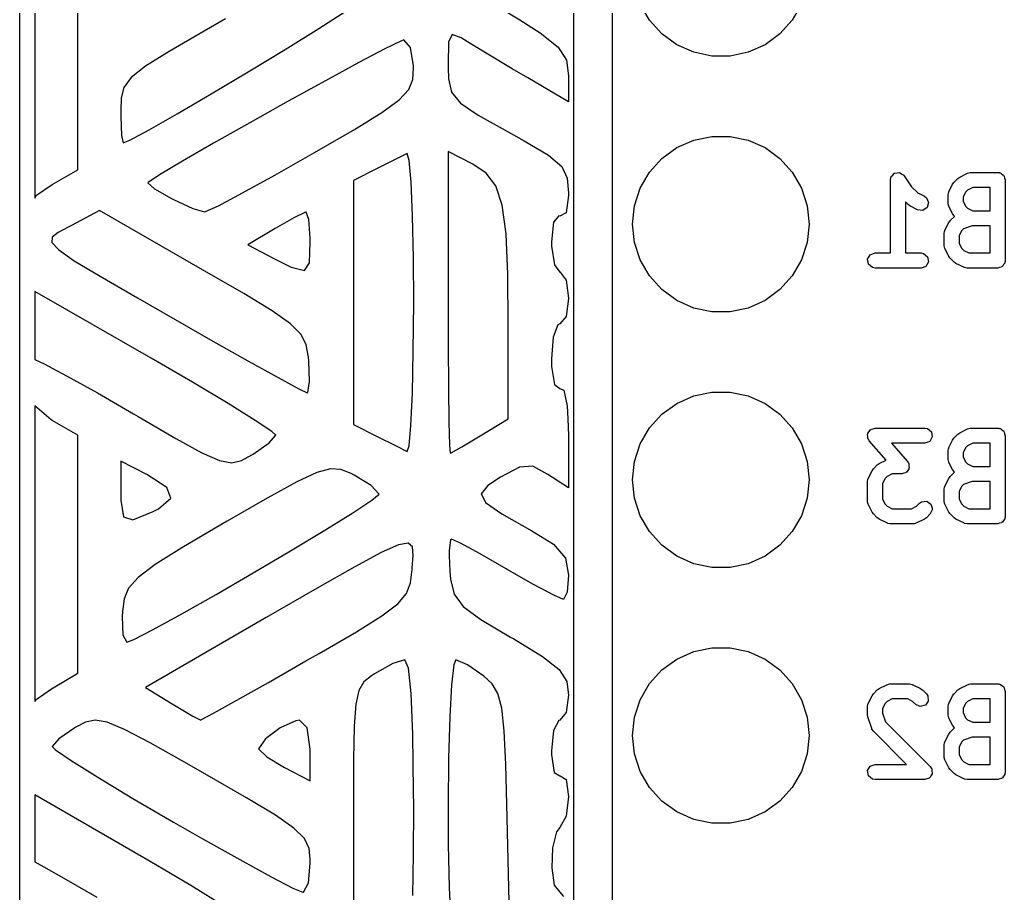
# Model space of a CAD drawing. Extents: x 19 to 403, y -177 to -75.
# Drawn here: x 156.62 to 166.41, y -112.76 to -104.08 of the extents above; entities that cross this region are included whole.
import ezdxf

# ---------------------------------------------------------------- set-up
doc = ezdxf.new("R2010")
doc.units = 0
doc.layers.add('BLACK', color=7, linetype='CONTINUOUS')

msp = doc.modelspace()

# ---------------------------------------------------------------- linework, layer by layer
at = {"layer": 'BLACK', "linetype": 'CONTINUOUS'}
for p, q in [((156.616, -177.009), (156.616, -81.759)), ((162.12, -115.001), (162.12, -81.9809)), ((162.501, -82.1718), (162.501, -114.811)), ((156.766, -102.904), (156.766, -105.853)), ((157.193, -105.572), (157.193, -103.206)), ((161.13, -103.807), (161.583, -104.084)), ((162.871, -104.086), (162.78, -103.928)), ((164.381, -103.928), (164.289, -104.086)), ((159.588, -104.168), (159.866, -103.991)), ((158.66, -104.074), (158.447, -104.195)), ((161.583, -104.084), (161.784, -104.212)), ((162.994, -104.222), (162.871, -104.086)), ((164.289, -104.086), (164.167, -104.222)), ((158.447, -104.195), (158.099, -104.397)), ((159.252, -104.376), (159.588, -104.168)), ((160.911, -104.229), (160.876, -104.306)), ((161.001, -104.261), (160.911, -104.229)), ((161.784, -104.212), (161.964, -104.354)), ((163.142, -104.33), (162.994, -104.222)), ((164.167, -104.222), (164.019, -104.33)), ((160.4, -104.293), (160.243, -104.37)), ((160.432, -104.281), (160.4, -104.293)), ((160.497, -104.356), (160.432, -104.281)), ((160.876, -104.306), (160.871, -104.523)), ((161.063, -104.3), (161.001, -104.261)), ((161.248, -104.415), (161.063, -104.3)), ((163.31, -104.405), (163.142, -104.33)), ((164.019, -104.33), (163.851, -104.405)), ((158.099, -104.397), (157.866, -104.544)), ((158.885, -104.599), (159.252, -104.376)), ((160.243, -104.37), (159.984, -104.507)), ((160.527, -104.538), (160.497, -104.356)), ((161.508, -104.57), (161.248, -104.415)), ((161.964, -104.354), (162.047, -104.484)), ((163.489, -104.443), (163.31, -104.405)), ((163.672, -104.443), (163.489, -104.443)), ((163.851, -104.405), (163.672, -104.443)), ((157.866, -104.544), (157.724, -104.656)), ((159.984, -104.507), (159.653, -104.687)), ((160.527, -104.559), (160.527, -104.538)), ((160.871, -104.523), (160.871, -104.559)), ((162.047, -104.484), (162.068, -104.638)), ((158.518, -104.819), (158.885, -104.599)), ((160.519, -104.675), (160.527, -104.559)), ((160.871, -104.559), (160.874, -104.669)), ((161.662, -104.66), (161.508, -104.57)), ((162.068, -104.638), (162.068, -104.896)), ((157.724, -104.656), (157.651, -104.754)), ((159.653, -104.687), (159.283, -104.892)), ((160.48, -104.775), (160.519, -104.675)), ((160.874, -104.669), (160.905, -104.801)), ((162.068, -104.896), (161.662, -104.66)), ((157.651, -104.754), (157.625, -104.857)), ((158.18, -105.017), (158.518, -104.819)), ((160.386, -104.877), (160.48, -104.775)), ((160.905, -104.801), (160.993, -104.91)), ((157.625, -104.857), (157.621, -104.986)), ((159.283, -104.892), (158.902, -105.105)), ((160.214, -105.003), (160.386, -104.877)), ((160.993, -104.91), (161.171, -105.03)), ((157.621, -104.986), (157.621, -105.044)), ((157.901, -105.175), (158.18, -105.017)), ((159.941, -105.171), (160.214, -105.003)), ((161.171, -105.03), (161.469, -105.196)), ((157.621, -105.044), (157.628, -105.231)), ((158.902, -105.105), (158.542, -105.309)), ((157.628, -105.231), (157.642, -105.305)), ((157.711, -105.277), (157.901, -105.175)), ((159.543, -105.402), (159.941, -105.171)), ((161.469, -105.196), (161.628, -105.283)), ((157.642, -105.305), (157.711, -105.277)), ((158.542, -105.309), (158.233, -105.487)), ((161.628, -105.283), (161.867, -105.427)), ((163.142, -105.352), (163.31, -105.278)), ((163.31, -105.278), (163.489, -105.24)), ((163.489, -105.24), (163.672, -105.24)), ((163.672, -105.24), (163.851, -105.278)), ((163.851, -105.278), (164.019, -105.352)), ((159.149, -105.626), (159.522, -105.414)), ((159.522, -105.414), (159.543, -105.402)), ((160.464, -105.41), (160.352, -105.466)), ((160.485, -105.481), (160.464, -105.41)), ((161.116, -105.515), (160.871, -105.389)), ((160.871, -105.389), (160.871, -106.887)), ((161.867, -105.427), (161.999, -105.541)), ((162.994, -105.46), (163.142, -105.352)), ((164.019, -105.352), (164.167, -105.46)), ((158.233, -105.487), (158.006, -105.623)), ((160.352, -105.466), (160.165, -105.559)), ((160.503, -105.696), (160.485, -105.481)), ((161.249, -105.605), (161.116, -105.515)), ((162.871, -105.596), (162.994, -105.46)), ((164.167, -105.46), (164.289, -105.596)), ((156.937, -105.718), (157.193, -105.572)), ((158.006, -105.623), (157.891, -105.698)), ((160.165, -105.559), (159.93, -105.677)), ((161.345, -105.732), (161.249, -105.605)), ((161.999, -105.541), (162.055, -105.656)), ((162.78, -105.755), (162.871, -105.596)), ((164.289, -105.596), (164.381, -105.755)), ((165.288, -105.625), (165.302, -105.608)), ((165.302, -105.608), (165.306, -105.607)), ((165.306, -105.607), (165.309, -105.605)), ((165.309, -105.605), (165.331, -105.603)), ((165.331, -105.603), (165.352, -105.599)), ((165.352, -105.599), (165.356, -105.601)), ((165.356, -105.601), (165.36, -105.601)), ((165.36, -105.601), (165.378, -105.614)), ((165.378, -105.614), (165.397, -105.625)), ((165.953, -105.644), (166.03, -105.606)), ((166.03, -105.606), (166.055, -105.599)), ((166.055, -105.599), (166.059, -105.6)), ((166.059, -105.6), (166.063, -105.598)), ((166.063, -105.598), (166.33, -105.598)), ((166.33, -105.598), (166.34, -105.6)), ((166.34, -105.6), (166.343, -105.599)), ((166.343, -105.599), (166.346, -105.601)), ((166.346, -105.601), (166.356, -105.603)), ((166.356, -105.603), (166.37, -105.615)), ((166.37, -105.615), (166.387, -105.625)), ((156.783, -105.823), (156.937, -105.718)), ((157.891, -105.698), (157.889, -105.702)), ((157.889, -105.702), (157.956, -105.762)), ((158.829, -105.802), (159.149, -105.626)), ((159.93, -105.677), (159.93, -108.102)), ((160.517, -106.029), (160.503, -105.696)), ((162.055, -105.656), (162.067, -105.804)), ((165.264, -105.673), (165.269, -105.648)), ((165.264, -106.398), (165.264, -105.673)), ((165.269, -105.648), (165.272, -105.644)), ((165.272, -105.64), (165.288, -105.625)), ((165.272, -105.644), (165.272, -105.64)), ((165.397, -105.625), (165.398, -105.629)), ((165.398, -105.629), (165.402, -105.632)), ((165.402, -105.632), (165.474, -105.74)), ((165.844, -105.792), (165.882, -105.716)), ((165.882, -105.716), (165.895, -105.698)), ((165.895, -105.698), (165.896, -105.696)), ((165.896, -105.696), (165.934, -105.658)), ((165.934, -105.658), (165.952, -105.645)), ((165.952, -105.645), (165.953, -105.644)), ((166.387, -105.625), (166.39, -105.631)), ((166.39, -105.631), (166.395, -105.636)), ((166.395, -105.636), (166.398, -105.655)), ((166.398, -105.655), (166.405, -105.673)), ((166.405, -105.673), (166.405, -106.473)), ((157.956, -105.762), (158.122, -105.857)), ((158.589, -105.929), (158.829, -105.802)), ((161.409, -105.924), (161.345, -105.732)), ((162.067, -105.804), (162.067, -105.829)), ((162.723, -105.929), (162.78, -105.755)), ((164.381, -105.755), (164.438, -105.929)), ((165.474, -105.74), (165.536, -105.802)), ((165.536, -105.802), (165.602, -105.835)), ((165.836, -105.826), (165.84, -105.8)), ((165.84, -105.8), (165.843, -105.796)), ((165.843, -105.796), (165.844, -105.792)), ((166.011, -105.794), (165.986, -105.843)), ((166.031, -105.773), (166.011, -105.794)), ((166.081, -105.748), (166.031, -105.773)), ((166.255, -105.748), (166.081, -105.748)), ((166.255, -105.979), (166.255, -105.748)), ((156.766, -105.853), (156.783, -105.823)), ((158.122, -105.857), (158.142, -105.868)), ((158.142, -105.868), (158.334, -105.955)), ((162.067, -105.829), (162.042, -106)), ((165.439, -105.917), (165.414, -105.892)), ((165.414, -105.892), (165.414, -106.398)), ((165.602, -105.835), (165.622, -105.85)), ((165.622, -105.85), (165.643, -105.897)), ((165.643, -105.897), (165.628, -105.946)), ((165.836, -105.902), (165.836, -105.826)), ((165.837, -105.906), (165.836, -105.902)), ((165.836, -105.91), (165.837, -105.906)), ((165.844, -105.935), (165.836, -105.91)), ((165.986, -105.843), (165.986, -105.884)), ((165.986, -105.884), (166.011, -105.934)), ((157.407, -105.976), (157.129, -106.126)), ((158.433, -106.565), (157.407, -105.976)), ((158.334, -105.955), (158.45, -105.991)), ((158.45, -105.991), (158.462, -105.988)), ((158.462, -105.988), (158.589, -105.929)), ((159.453, -105.993), (159.338, -106.048)), ((159.462, -105.992), (159.453, -105.993)), ((159.488, -106.067), (159.462, -105.992)), ((161.447, -106.207), (161.409, -105.924)), ((162.042, -106), (161.982, -106.034)), ((162.704, -106.111), (162.723, -105.929)), ((164.438, -105.929), (164.457, -106.111)), ((165.44, -105.917), (165.439, -105.917)), ((165.458, -105.931), (165.44, -105.917)), ((165.534, -105.969), (165.458, -105.931)), ((165.585, -105.975), (165.534, -105.969)), ((165.628, -105.946), (165.585, -105.975)), ((165.882, -106.011), (165.844, -105.935)), ((165.883, -106.013), (165.882, -106.011)), ((165.896, -106.031), (165.883, -106.013)), ((166.011, -105.934), (166.031, -105.954)), ((166.031, -105.954), (166.081, -105.979)), ((166.081, -105.979), (166.255, -105.979)), ((159.338, -106.048), (159.152, -106.155)), ((159.502, -106.252), (159.488, -106.067)), ((160.526, -106.454), (160.517, -106.029)), ((161.917, -106.091), (161.897, -106.286)), ((161.971, -106.029), (161.917, -106.091)), ((161.982, -106.034), (161.971, -106.029)), ((162.723, -106.293), (162.704, -106.111)), ((164.457, -106.111), (164.438, -106.293)), ((165.806, -106.173), (165.844, -106.097)), ((165.844, -106.097), (165.857, -106.079)), ((165.857, -106.079), (165.858, -106.077)), ((165.858, -106.077), (165.896, -106.039)), ((165.901, -106.036), (165.896, -106.031)), ((165.896, -106.039), (165.901, -106.036)), ((156.999, -106.194), (156.94, -106.24)), ((157.098, -106.142), (156.999, -106.194)), ((157.129, -106.126), (157.098, -106.142)), ((159.152, -106.155), (158.883, -106.319)), ((161.465, -106.61), (161.447, -106.207)), ((165.798, -106.207), (165.802, -106.181)), ((165.798, -106.321), (165.798, -106.207)), ((165.802, -106.181), (165.805, -106.177)), ((165.805, -106.177), (165.806, -106.173)), ((165.972, -106.175), (165.948, -106.224)), ((165.989, -106.158), (165.972, -106.175)), ((166.075, -106.129), (165.989, -106.158)), ((166.255, -106.129), (166.075, -106.129)), ((166.255, -106.398), (166.255, -106.129)), ((156.94, -106.24), (156.936, -106.293)), ((156.936, -106.293), (157.004, -106.367)), ((159.495, -106.497), (159.502, -106.291)), ((159.502, -106.291), (159.502, -106.252)), ((161.897, -106.286), (161.898, -106.33)), ((162.78, -106.468), (162.723, -106.293)), ((164.438, -106.293), (164.381, -106.468)), ((165.948, -106.224), (165.948, -106.303)), ((165.948, -106.303), (165.972, -106.353)), ((157.004, -106.367), (157.158, -106.475)), ((158.883, -106.319), (159.146, -106.455)), ((161.898, -106.33), (161.926, -106.515)), ((165.063, -106.416), (165.111, -106.398)), ((165.111, -106.398), (165.264, -106.398)), ((165.414, -106.398), (165.568, -106.398)), ((165.568, -106.398), (165.594, -106.403)), ((165.594, -106.403), (165.633, -106.436)), ((165.799, -106.325), (165.798, -106.321)), ((165.798, -106.329), (165.799, -106.325)), ((165.806, -106.354), (165.798, -106.329)), ((165.844, -106.431), (165.806, -106.354)), ((165.972, -106.353), (165.993, -106.373)), ((165.993, -106.373), (166.043, -106.398)), ((166.043, -106.398), (166.255, -106.398)), ((157.158, -106.475), (157.414, -106.63)), ((159.146, -106.455), (159.313, -106.538)), ((159.445, -106.573), (159.495, -106.497)), ((160.529, -106.89), (160.526, -106.454)), ((162.871, -106.626), (162.78, -106.468)), ((164.381, -106.468), (164.289, -106.626)), ((165.037, -106.46), (165.063, -106.416)), ((165.046, -106.511), (165.037, -106.46)), ((165.642, -106.486), (165.616, -106.531)), ((165.633, -106.436), (165.642, -106.486)), ((165.845, -106.432), (165.844, -106.431)), ((165.858, -106.45), (165.845, -106.432)), ((165.896, -106.488), (165.858, -106.45)), ((165.897, -106.489), (165.896, -106.488)), ((165.915, -106.502), (165.897, -106.489)), ((165.992, -106.54), (165.915, -106.502)), ((166.4, -106.499), (166.388, -106.514)), ((166.402, -106.489), (166.4, -106.499)), ((166.404, -106.486), (166.402, -106.489)), ((166.405, -106.473), (166.403, -106.483)), ((166.403, -106.483), (166.404, -106.486)), ((158.842, -106.801), (158.433, -106.565)), ((159.313, -106.538), (159.445, -106.573)), ((161.926, -106.515), (161.982, -106.59)), ((161.982, -106.59), (161.983, -106.59)), ((161.983, -106.59), (162.043, -106.667)), ((165.085, -106.544), (165.046, -106.511)), ((165.111, -106.548), (165.085, -106.544)), ((165.568, -106.548), (165.111, -106.548)), ((165.616, -106.531), (165.568, -106.548)), ((165.996, -106.541), (165.992, -106.54)), ((165.999, -106.544), (165.996, -106.541)), ((166.025, -106.548), (165.999, -106.544)), ((166.33, -106.548), (166.025, -106.548)), ((166.348, -106.542), (166.33, -106.548)), ((166.367, -106.538), (166.348, -106.542)), ((166.372, -106.533), (166.367, -106.538)), ((166.378, -106.531), (166.372, -106.533)), ((166.388, -106.514), (166.378, -106.531)), ((157.414, -106.63), (157.787, -106.845)), ((161.469, -107.115), (161.465, -106.61)), ((162.043, -106.667), (162.068, -106.847)), ((162.994, -106.762), (162.871, -106.626)), ((164.289, -106.626), (164.167, -106.762)), ((157.92, -107.443), (156.766, -106.782)), ((156.766, -106.782), (156.766, -107.455)), ((163.142, -106.87), (162.994, -106.762)), ((164.167, -106.762), (164.019, -106.87)), ((157.787, -106.845), (158.291, -107.134)), ((159.125, -106.973), (158.842, -106.801)), ((160.525, -107.374), (160.529, -106.89)), ((160.871, -106.887), (160.871, -106.89)), ((160.871, -106.89), (160.871, -107.31)), ((162.068, -106.85), (162.042, -107.029)), ((162.068, -106.847), (162.068, -106.85)), ((163.31, -106.945), (163.142, -106.87)), ((164.019, -106.87), (163.851, -106.945)), ((159.307, -107.102), (159.125, -106.973)), ((163.489, -106.983), (163.31, -106.945)), ((163.672, -106.983), (163.489, -106.983)), ((163.851, -106.945), (163.672, -106.983)), ((162.042, -107.029), (161.982, -107.103)), ((158.291, -107.134), (158.511, -107.26)), ((159.412, -107.208), (159.307, -107.102)), ((161.469, -108.047), (161.469, -107.115)), ((161.962, -107.113), (161.916, -107.234)), ((161.982, -107.103), (161.962, -107.113)), ((158.511, -107.26), (158.881, -107.469)), ((159.462, -107.312), (159.412, -107.208)), ((161.916, -107.234), (161.897, -107.451)), ((159.483, -107.434), (159.462, -107.312)), ((160.516, -107.79), (160.525, -107.374)), ((160.871, -107.31), (160.874, -107.74)), ((156.766, -107.455), (156.858, -107.498)), ((158.331, -107.681), (157.92, -107.443)), ((158.881, -107.469), (159.182, -107.636)), ((159.486, -107.47), (159.483, -107.434)), ((159.494, -107.675), (159.486, -107.47)), ((161.897, -107.451), (161.898, -107.526)), ((156.858, -107.498), (157.081, -107.617)), ((161.898, -107.526), (161.926, -107.706)), ((157.081, -107.617), (157.387, -107.789)), ((159.182, -107.636), (159.388, -107.747)), ((159.479, -107.783), (159.494, -107.675)), ((158.685, -107.892), (158.331, -107.681)), ((159.388, -107.747), (159.472, -107.788)), ((160.874, -107.74), (160.879, -108.081)), ((161.926, -107.706), (161.982, -107.745)), ((161.982, -107.745), (162.02, -107.761)), ((162.02, -107.761), (162.055, -107.917)), ((157.387, -107.789), (157.746, -107.996)), ((159.472, -107.788), (159.479, -107.783)), ((160.501, -108.112), (160.516, -107.79)), ((163.142, -107.892), (163.31, -107.818)), ((163.31, -107.818), (163.489, -107.78)), ((163.489, -107.78), (163.672, -107.78)), ((163.672, -107.78), (163.851, -107.818)), ((163.851, -107.818), (164.019, -107.892)), ((156.93, -108.057), (156.766, -107.917)), ((156.766, -107.917), (156.766, -110.853)), ((158.956, -108.061), (158.685, -107.892)), ((162.055, -107.917), (162.061, -108.047)), ((162.994, -108), (163.142, -107.892)), ((164.019, -107.892), (164.167, -108)), ((156.937, -108.062), (156.93, -108.057)), ((157.193, -108.207), (156.937, -108.062)), ((157.746, -107.996), (157.793, -108.023)), ((157.793, -108.023), (158.166, -108.24)), ((159.121, -108.172), (158.956, -108.061)), ((161.191, -108.216), (161.469, -108.047)), ((162.061, -108.047), (162.068, -108.212)), ((162.871, -108.136), (162.994, -108)), ((164.167, -108), (164.289, -108.136)), ((159.93, -108.102), (160.165, -108.22)), ((160.483, -108.313), (160.501, -108.112)), ((160.879, -108.081), (160.885, -108.305)), ((162.78, -108.295), (162.871, -108.136)), ((164.289, -108.136), (164.381, -108.295)), ((165.053, -108.173), (165.063, -108.156)), ((165.063, -108.156), (165.068, -108.154)), ((165.068, -108.154), (165.072, -108.149)), ((165.072, -108.149), (165.092, -108.145)), ((165.092, -108.145), (165.111, -108.138)), ((165.111, -108.138), (165.606, -108.138)), ((165.606, -108.138), (165.632, -108.143)), ((165.632, -108.143), (165.671, -108.176)), ((165.953, -108.184), (166.03, -108.146)), ((166.03, -108.146), (166.055, -108.139)), ((166.055, -108.139), (166.059, -108.14)), ((166.059, -108.14), (166.063, -108.138)), ((166.063, -108.138), (166.33, -108.138)), ((166.33, -108.138), (166.34, -108.14)), ((166.34, -108.14), (166.343, -108.139)), ((166.343, -108.139), (166.346, -108.141)), ((166.346, -108.141), (166.356, -108.143)), ((166.356, -108.143), (166.37, -108.155)), ((166.37, -108.155), (166.387, -108.165)), ((166.387, -108.165), (166.39, -108.171)), ((157.193, -110.573), (157.193, -108.207)), ((158.166, -108.24), (158.426, -108.382)), ((159.094, -108.285), (159.16, -108.208)), ((159.16, -108.208), (159.121, -108.172)), ((160.165, -108.22), (160.348, -108.312)), ((161.008, -108.325), (161.191, -108.216)), ((162.068, -108.212), (162.068, -108.732)), ((165.037, -108.2), (165.04, -108.195)), ((165.04, -108.22), (165.037, -108.2)), ((165.04, -108.189), (165.053, -108.173)), ((165.04, -108.195), (165.04, -108.189)), ((165.041, -108.24), (165.04, -108.22)), ((165.045, -108.248), (165.041, -108.24)), ((165.046, -108.251), (165.045, -108.248)), ((165.049, -108.253), (165.046, -108.251)), ((165.054, -108.263), (165.049, -108.253)), ((165.222, -108.455), (165.054, -108.263)), ((165.68, -108.226), (165.654, -108.271)), ((165.671, -108.176), (165.68, -108.226)), ((165.844, -108.332), (165.882, -108.256)), ((165.882, -108.256), (165.895, -108.238)), ((165.895, -108.238), (165.896, -108.236)), ((165.896, -108.236), (165.934, -108.198)), ((165.934, -108.198), (165.952, -108.185)), ((165.952, -108.185), (165.953, -108.184)), ((166.39, -108.171), (166.395, -108.176)), ((166.395, -108.176), (166.398, -108.195)), ((166.398, -108.195), (166.405, -108.213)), ((166.405, -108.213), (166.405, -109.013)), ((158.935, -108.397), (159.094, -108.285)), ((160.348, -108.312), (160.464, -108.369)), ((160.464, -108.369), (160.483, -108.313)), ((160.885, -108.305), (160.892, -108.386)), ((160.9, -108.383), (161.008, -108.325)), ((162.723, -108.469), (162.78, -108.295)), ((164.381, -108.295), (164.438, -108.469)), ((165.606, -108.288), (165.276, -108.288)), ((165.276, -108.288), (165.434, -108.469)), ((165.654, -108.271), (165.606, -108.288)), ((165.836, -108.366), (165.84, -108.34)), ((165.84, -108.34), (165.843, -108.336)), ((165.843, -108.336), (165.844, -108.332)), ((166.011, -108.334), (165.986, -108.383)), ((166.031, -108.313), (166.011, -108.334)), ((166.081, -108.288), (166.031, -108.313)), ((166.255, -108.288), (166.081, -108.288)), ((166.255, -108.519), (166.255, -108.288)), ((158.426, -108.382), (158.601, -108.459)), ((158.601, -108.459), (158.722, -108.481)), ((158.722, -108.481), (158.819, -108.46)), ((158.819, -108.46), (158.922, -108.404)), ((158.922, -108.404), (158.935, -108.397)), ((160.892, -108.386), (160.9, -108.383)), ((165.153, -108.489), (165.222, -108.455)), ((165.836, -108.442), (165.836, -108.366)), ((165.837, -108.446), (165.836, -108.442)), ((165.836, -108.45), (165.837, -108.446)), ((165.844, -108.475), (165.836, -108.45)), ((165.986, -108.383), (165.986, -108.424)), ((165.986, -108.424), (166.011, -108.474)), ((157.877, -108.6), (157.621, -108.467)), ((157.621, -108.467), (157.621, -108.769)), ((159.703, -108.541), (159.567, -108.579)), ((159.807, -108.548), (159.703, -108.541)), ((159.908, -108.589), (159.807, -108.548)), ((161.58, -108.525), (161.39, -108.626)), ((161.711, -108.517), (161.58, -108.525)), ((161.863, -108.598), (161.711, -108.517)), ((162.704, -108.651), (162.723, -108.469)), ((164.438, -108.469), (164.457, -108.651)), ((165.082, -108.561), (165.095, -108.543)), ((165.095, -108.543), (165.096, -108.541)), ((165.096, -108.541), (165.134, -108.503)), ((165.134, -108.503), (165.152, -108.49)), ((165.152, -108.49), (165.153, -108.489)), ((165.436, -108.558), (165.426, -108.575)), ((165.434, -108.469), (165.44, -108.478)), ((165.448, -108.542), (165.436, -108.558)), ((165.44, -108.478), (165.442, -108.48)), ((165.442, -108.48), (165.443, -108.484)), ((165.443, -108.484), (165.447, -108.491)), ((165.447, -108.491), (165.448, -108.511)), ((165.448, -108.511), (165.451, -108.531)), ((165.451, -108.531), (165.448, -108.536)), ((165.448, -108.536), (165.448, -108.542)), ((165.882, -108.551), (165.844, -108.475)), ((165.883, -108.553), (165.882, -108.551)), ((165.896, -108.571), (165.883, -108.553)), ((166.011, -108.474), (166.031, -108.494)), ((166.031, -108.494), (166.081, -108.519)), ((166.081, -108.519), (166.255, -108.519)), ((158.078, -108.728), (157.877, -108.6)), ((159.567, -108.579), (159.369, -108.671)), ((159.938, -108.604), (159.908, -108.589)), ((160.108, -108.709), (159.938, -108.604)), ((161.39, -108.626), (161.264, -108.709)), ((162.068, -108.732), (161.863, -108.598)), ((162.723, -108.833), (162.704, -108.651)), ((164.457, -108.651), (164.438, -108.833)), ((165.036, -108.67), (165.04, -108.645)), ((165.04, -108.645), (165.043, -108.641)), ((165.043, -108.641), (165.044, -108.637)), ((165.044, -108.637), (165.082, -108.561)), ((165.211, -108.639), (165.186, -108.688)), ((165.231, -108.618), (165.211, -108.639)), ((165.281, -108.593), (165.231, -108.618)), ((165.377, -108.593), (165.281, -108.593)), ((165.396, -108.586), (165.377, -108.593)), ((165.416, -108.582), (165.396, -108.586)), ((165.42, -108.577), (165.416, -108.582)), ((165.426, -108.575), (165.42, -108.577)), ((165.806, -108.713), (165.844, -108.637)), ((165.844, -108.637), (165.857, -108.619)), ((165.857, -108.619), (165.858, -108.617)), ((165.858, -108.617), (165.896, -108.579)), ((165.901, -108.576), (165.896, -108.571)), ((165.896, -108.579), (165.901, -108.576)), ((158.117, -108.834), (158.078, -108.728)), ((159.369, -108.671), (159.082, -108.829)), ((160.184, -108.79), (160.108, -108.709)), ((161.264, -108.709), (161.199, -108.79)), ((165.036, -108.861), (165.036, -108.67)), ((165.186, -108.688), (165.186, -108.843)), ((165.798, -108.747), (165.802, -108.721)), ((165.798, -108.861), (165.798, -108.747)), ((165.802, -108.721), (165.805, -108.717)), ((165.805, -108.717), (165.806, -108.713)), ((165.972, -108.715), (165.948, -108.764)), ((165.989, -108.698), (165.972, -108.715)), ((166.075, -108.669), (165.989, -108.698)), ((166.255, -108.669), (166.075, -108.669)), ((166.255, -108.938), (166.255, -108.669)), ((157.621, -108.769), (157.622, -108.852)), ((157.622, -108.852), (157.648, -109.018)), ((157.996, -108.938), (158.117, -108.834)), ((159.074, -108.834), (158.676, -109.063)), ((159.082, -108.829), (159.074, -108.834)), ((160.115, -108.854), (160.185, -108.795)), ((160.185, -108.795), (160.184, -108.79)), ((161.199, -108.79), (161.201, -108.795)), ((161.201, -108.795), (161.241, -108.875)), ((162.78, -109.008), (162.723, -108.833)), ((164.438, -108.833), (164.381, -109.008)), ((165.186, -108.843), (165.211, -108.893)), ((165.948, -108.764), (165.948, -108.843)), ((165.948, -108.843), (165.972, -108.893)), ((157.941, -108.966), (157.996, -108.938)), ((159.925, -108.979), (160.115, -108.854)), ((161.241, -108.875), (161.404, -108.989)), ((165.037, -108.865), (165.036, -108.861)), ((165.036, -108.869), (165.037, -108.865)), ((165.044, -108.894), (165.036, -108.869)), ((165.082, -108.971), (165.044, -108.894)), ((165.211, -108.893), (165.231, -108.913)), ((165.231, -108.913), (165.281, -108.938)), ((165.281, -108.938), (165.474, -108.938)), ((165.474, -108.938), (165.524, -108.913)), ((165.524, -108.913), (165.553, -108.884)), ((165.553, -108.884), (165.574, -108.869)), ((165.574, -108.869), (165.625, -108.865)), ((165.625, -108.865), (165.667, -108.894)), ((165.681, -108.944), (165.659, -108.99)), ((165.667, -108.894), (165.681, -108.944)), ((165.799, -108.865), (165.798, -108.861)), ((165.798, -108.869), (165.799, -108.865)), ((165.806, -108.894), (165.798, -108.869)), ((165.844, -108.971), (165.806, -108.894)), ((165.972, -108.893), (165.993, -108.913)), ((165.993, -108.913), (166.043, -108.938)), ((166.043, -108.938), (166.255, -108.938)), ((157.648, -109.018), (157.741, -109.048)), ((157.741, -109.048), (157.941, -108.966)), ((159.646, -109.152), (159.925, -108.979)), ((161.404, -108.989), (161.704, -109.159)), ((162.871, -109.166), (162.78, -109.008)), ((164.381, -109.008), (164.289, -109.166)), ((165.083, -108.972), (165.082, -108.971)), ((165.096, -108.99), (165.083, -108.972)), ((165.134, -109.028), (165.096, -108.99)), ((165.135, -109.029), (165.134, -109.028)), ((165.153, -109.042), (165.135, -109.029)), ((165.23, -109.08), (165.153, -109.042)), ((165.602, -109.042), (165.525, -109.08)), ((165.603, -109.041), (165.602, -109.042)), ((165.621, -109.028), (165.603, -109.041)), ((165.659, -108.99), (165.621, -109.028)), ((165.845, -108.972), (165.844, -108.971)), ((165.858, -108.99), (165.845, -108.972)), ((165.896, -109.028), (165.858, -108.99)), ((165.897, -109.029), (165.896, -109.028)), ((165.915, -109.042), (165.897, -109.029)), ((165.992, -109.08), (165.915, -109.042)), ((166.4, -109.039), (166.388, -109.054)), ((166.402, -109.029), (166.4, -109.039)), ((166.404, -109.026), (166.402, -109.029)), ((166.405, -109.013), (166.403, -109.023)), ((166.403, -109.023), (166.404, -109.026)), ((158.613, -109.1), (158.226, -109.328)), ((158.676, -109.063), (158.613, -109.1)), ((165.234, -109.081), (165.23, -109.08)), ((165.238, -109.084), (165.234, -109.081)), ((165.263, -109.088), (165.238, -109.084)), ((165.492, -109.088), (165.263, -109.088)), ((165.496, -109.087), (165.492, -109.088)), ((165.5, -109.088), (165.496, -109.087)), ((165.525, -109.08), (165.5, -109.088)), ((165.996, -109.081), (165.992, -109.08)), ((165.999, -109.084), (165.996, -109.081)), ((166.025, -109.088), (165.999, -109.084)), ((166.33, -109.088), (166.025, -109.088)), ((166.348, -109.082), (166.33, -109.088)), ((166.367, -109.078), (166.348, -109.082)), ((166.372, -109.073), (166.367, -109.078)), ((166.378, -109.071), (166.372, -109.073)), ((166.388, -109.054), (166.378, -109.071)), ((159.306, -109.357), (159.646, -109.152)), ((160.904, -109.241), (160.896, -109.247)), ((160.994, -109.282), (160.904, -109.241)), ((161.704, -109.159), (161.917, -109.292)), ((162.994, -109.302), (162.871, -109.166)), ((164.289, -109.166), (164.167, -109.302)), ((158.226, -109.328), (157.96, -109.494)), ((160.378, -109.296), (160.207, -109.372)), ((160.475, -109.28), (160.378, -109.296)), ((160.518, -109.317), (160.475, -109.28)), ((160.525, -109.402), (160.518, -109.317)), ((160.896, -109.247), (160.88, -109.356)), ((161.189, -109.387), (160.994, -109.282)), ((161.917, -109.292), (162.037, -109.429)), ((163.142, -109.41), (162.994, -109.302)), ((164.167, -109.302), (164.019, -109.41)), ((158.936, -109.576), (159.306, -109.357)), ((160.207, -109.372), (159.943, -109.514)), ((160.514, -109.528), (160.525, -109.402)), ((160.88, -109.356), (160.882, -109.402)), ((160.882, -109.402), (160.887, -109.562)), ((161.448, -109.535), (161.189, -109.387)), ((162.037, -109.429), (162.068, -109.599)), ((163.31, -109.485), (163.142, -109.41)), ((164.019, -109.41), (163.851, -109.485)), ((157.96, -109.494), (157.792, -109.62)), ((159.943, -109.514), (159.569, -109.728)), ((160.513, -109.541), (160.514, -109.528)), ((161.458, -109.541), (161.448, -109.535)), ((163.489, -109.523), (163.31, -109.485)), ((163.672, -109.523), (163.489, -109.523)), ((163.851, -109.485), (163.672, -109.523)), ((157.792, -109.62), (157.698, -109.726)), ((158.566, -109.791), (158.936, -109.576)), ((160.497, -109.673), (160.513, -109.541)), ((160.887, -109.562), (160.895, -109.638)), ((161.719, -109.69), (161.458, -109.541)), ((162.068, -109.599), (162.054, -109.766)), ((157.698, -109.726), (157.655, -109.832)), ((159.569, -109.728), (159.065, -110.02)), ((160.457, -109.78), (160.497, -109.673)), ((160.895, -109.638), (160.932, -109.786)), ((161.92, -109.797), (161.719, -109.69)), ((157.655, -109.832), (157.637, -109.96)), ((158.225, -109.984), (158.566, -109.791)), ((160.37, -109.883), (160.457, -109.78)), ((160.932, -109.786), (161.022, -109.908)), ((162.017, -109.84), (161.92, -109.797)), ((162.054, -109.766), (162.018, -109.84)), ((160.213, -110.003), (160.37, -109.883)), ((161.022, -109.908), (161.197, -110.038)), ((162.018, -109.84), (162.017, -109.84)), ((157.637, -109.96), (157.634, -110.008)), ((157.634, -110.008), (157.641, -110.192)), ((159.065, -110.02), (157.865, -110.715)), ((157.943, -110.139), (158.225, -109.984)), ((159.961, -110.16), (160.213, -110.003)), ((161.197, -110.038), (161.491, -110.213)), ((157.641, -110.192), (157.68, -110.265)), ((157.75, -110.238), (157.943, -110.139)), ((159.591, -110.375), (159.961, -110.16)), ((161.491, -110.213), (161.524, -110.232)), ((157.68, -110.265), (157.75, -110.238)), ((161.524, -110.232), (161.808, -110.405)), ((163.31, -110.358), (163.489, -110.32)), ((163.489, -110.32), (163.672, -110.32)), ((163.672, -110.32), (163.851, -110.358)), ((159.459, -110.45), (159.591, -110.375)), ((161.808, -110.405), (161.973, -110.536)), ((163.142, -110.432), (163.31, -110.358)), ((163.851, -110.358), (164.019, -110.432)), ((159.087, -110.663), (159.459, -110.45)), ((160.321, -110.477), (160.141, -110.577)), ((160.44, -110.439), (160.321, -110.477)), ((160.476, -110.523), (160.44, -110.439)), ((160.927, -110.49), (160.904, -110.686)), ((160.947, -110.439), (160.927, -110.49)), ((161.062, -110.488), (160.947, -110.439)), ((161.225, -110.602), (161.062, -110.488)), ((162.994, -110.54), (163.142, -110.432)), ((164.019, -110.432), (164.167, -110.54)), ((156.932, -110.727), (157.193, -110.573)), ((160.11, -110.598), (160.035, -110.659)), ((160.141, -110.577), (160.11, -110.598)), ((160.503, -110.773), (160.476, -110.523)), ((161.308, -110.679), (161.225, -110.602)), ((161.973, -110.536), (162.049, -110.654)), ((162.871, -110.676), (162.994, -110.54)), ((164.167, -110.54), (164.289, -110.676)), ((158.771, -110.841), (159.087, -110.663)), ((160.035, -110.659), (159.985, -110.744)), ((160.904, -110.686), (160.887, -111.004)), ((161.365, -110.774), (161.308, -110.679)), ((162.049, -110.654), (162.068, -110.791)), ((162.78, -110.835), (162.871, -110.676)), ((164.289, -110.676), (164.381, -110.835)), ((165.153, -110.724), (165.23, -110.686)), ((165.23, -110.686), (165.255, -110.679)), ((165.255, -110.679), (165.259, -110.68)), ((165.259, -110.68), (165.263, -110.678)), ((165.263, -110.678), (165.454, -110.678)), ((165.454, -110.678), (165.479, -110.683)), ((165.479, -110.683), (165.483, -110.686)), ((165.483, -110.686), (165.487, -110.686)), ((165.487, -110.686), (165.563, -110.724)), ((165.953, -110.724), (166.03, -110.686)), ((166.03, -110.686), (166.055, -110.679)), ((166.055, -110.679), (166.059, -110.68)), ((166.059, -110.68), (166.063, -110.678)), ((166.063, -110.678), (166.33, -110.678)), ((166.33, -110.678), (166.34, -110.68)), ((166.34, -110.68), (166.343, -110.679)), ((166.343, -110.679), (166.346, -110.681)), ((166.346, -110.681), (166.356, -110.683)), ((166.356, -110.683), (166.37, -110.695)), ((166.37, -110.695), (166.387, -110.705)), ((166.387, -110.705), (166.39, -110.711)), ((166.39, -110.711), (166.395, -110.716)), ((156.778, -110.833), (156.932, -110.727)), ((157.865, -110.715), (158.13, -110.876)), ((159.985, -110.744), (159.954, -110.88)), ((160.521, -111.182), (160.503, -110.773)), ((161.403, -110.918), (161.365, -110.774)), ((162.068, -110.791), (162.043, -110.963)), ((165.044, -110.872), (165.082, -110.796)), ((165.082, -110.796), (165.095, -110.778)), ((165.095, -110.778), (165.096, -110.776)), ((165.096, -110.776), (165.134, -110.738)), ((165.134, -110.738), (165.152, -110.725)), ((165.152, -110.725), (165.153, -110.724)), ((165.563, -110.724), (165.581, -110.738)), ((165.581, -110.738), (165.583, -110.738)), ((165.583, -110.738), (165.621, -110.776)), ((165.621, -110.776), (165.636, -110.798)), ((165.636, -110.798), (165.64, -110.849)), ((165.844, -110.872), (165.882, -110.796)), ((165.882, -110.796), (165.895, -110.778)), ((165.895, -110.778), (165.896, -110.776)), ((165.896, -110.776), (165.934, -110.738)), ((165.934, -110.738), (165.952, -110.725)), ((165.952, -110.725), (165.953, -110.724)), ((166.395, -110.716), (166.398, -110.735)), ((166.398, -110.735), (166.405, -110.753)), ((166.405, -110.753), (166.405, -111.553)), ((156.766, -110.853), (156.778, -110.833)), ((158.13, -110.876), (158.169, -110.9)), ((158.169, -110.9), (158.336, -110.998)), ((158.541, -110.969), (158.771, -110.841)), ((159.954, -110.88), (159.937, -111.099)), ((162.723, -111.009), (162.78, -110.835)), ((164.381, -110.835), (164.438, -111.009)), ((165.036, -110.906), (165.04, -110.88)), ((165.036, -110.982), (165.036, -110.906)), ((165.04, -110.88), (165.043, -110.876)), ((165.043, -110.876), (165.044, -110.872)), ((165.211, -110.874), (165.186, -110.923)), ((165.231, -110.853), (165.211, -110.874)), ((165.281, -110.828), (165.231, -110.853)), ((165.436, -110.828), (165.281, -110.828)), ((165.485, -110.853), (165.436, -110.828)), ((165.515, -110.882), (165.485, -110.853)), ((165.561, -110.904), (165.515, -110.882)), ((165.611, -110.891), (165.561, -110.904)), ((165.64, -110.849), (165.611, -110.891)), ((165.836, -110.906), (165.84, -110.88)), ((165.836, -110.982), (165.836, -110.906)), ((165.84, -110.88), (165.843, -110.876)), ((165.843, -110.876), (165.844, -110.872)), ((166.011, -110.874), (165.986, -110.923)), ((166.031, -110.853), (166.011, -110.874)), ((166.081, -110.828), (166.031, -110.853)), ((166.255, -110.828), (166.081, -110.828)), ((166.255, -111.059), (166.255, -110.828)), ((158.336, -110.998), (158.414, -111.037)), ((158.423, -111.033), (158.541, -110.969)), ((160.887, -111.004), (160.875, -111.416)), ((161.428, -111.143), (161.403, -110.918)), ((162.043, -110.963), (161.982, -111.037)), ((165.036, -110.983), (165.036, -110.982)), ((165.04, -111.005), (165.036, -110.983)), ((165.078, -111.12), (165.04, -111.005)), ((165.186, -110.923), (165.186, -110.97)), ((165.186, -110.97), (165.214, -111.056)), ((165.837, -110.986), (165.836, -110.982)), ((165.836, -110.99), (165.837, -110.986)), ((165.844, -111.015), (165.836, -110.99)), ((165.986, -110.923), (165.986, -110.964)), ((165.986, -110.964), (166.011, -111.014)), ((157.27, -111.057), (157.172, -111.109)), ((157.365, -111.037), (157.27, -111.057)), ((157.485, -111.058), (157.365, -111.037)), ((157.658, -111.131), (157.485, -111.058)), ((158.414, -111.037), (158.423, -111.033)), ((159.359, -111.045), (159.204, -111.115)), ((159.395, -111.04), (159.359, -111.045)), ((159.472, -111.116), (159.395, -111.04)), ((159.937, -111.099), (159.931, -111.429)), ((161.97, -111.041), (161.918, -111.142)), ((161.982, -111.037), (161.97, -111.041)), ((162.704, -111.191), (162.723, -111.009)), ((164.438, -111.009), (164.457, -111.191)), ((165.214, -111.056), (165.659, -111.5)), ((165.882, -111.091), (165.844, -111.015)), ((165.883, -111.093), (165.882, -111.091)), ((165.896, -111.111), (165.883, -111.093)), ((166.011, -111.014), (166.031, -111.034)), ((166.031, -111.034), (166.081, -111.059)), ((166.081, -111.059), (166.255, -111.059)), ((157.162, -111.114), (157.003, -111.224)), ((157.172, -111.109), (157.162, -111.114)), ((157.913, -111.264), (157.658, -111.131)), ((159.204, -111.115), (159.056, -111.225)), ((159.502, -111.327), (159.472, -111.116)), ((160.528, -111.744), (160.521, -111.182)), ((161.443, -111.48), (161.428, -111.143)), ((161.918, -111.142), (161.897, -111.342)), ((162.723, -111.373), (162.704, -111.191)), ((164.457, -111.191), (164.438, -111.373)), ((165.081, -111.123), (165.078, -111.12)), ((165.081, -111.128), (165.081, -111.123)), ((165.096, -111.149), (165.081, -111.128)), ((165.425, -111.478), (165.096, -111.149)), ((165.806, -111.253), (165.844, -111.177)), ((165.844, -111.177), (165.857, -111.159)), ((165.857, -111.159), (165.858, -111.157)), ((165.858, -111.157), (165.896, -111.119)), ((165.901, -111.116), (165.896, -111.111)), ((165.896, -111.119), (165.901, -111.116)), ((157.003, -111.224), (156.937, -111.3)), ((156.937, -111.3), (156.97, -111.332)), ((158.277, -111.469), (157.913, -111.264)), ((159.056, -111.225), (158.989, -111.323)), ((165.798, -111.287), (165.802, -111.261)), ((165.798, -111.401), (165.798, -111.287)), ((165.802, -111.261), (165.805, -111.257)), ((165.805, -111.257), (165.806, -111.253)), ((165.972, -111.255), (165.948, -111.304)), ((165.989, -111.238), (165.972, -111.255)), ((166.075, -111.209), (165.989, -111.238)), ((166.255, -111.209), (166.075, -111.209)), ((166.255, -111.478), (166.255, -111.209)), ((156.97, -111.332), (157.127, -111.439)), ((158.989, -111.323), (158.99, -111.328)), ((158.99, -111.328), (159.072, -111.404)), ((159.502, -111.339), (159.502, -111.327)), ((159.502, -111.64), (159.502, -111.339)), ((161.897, -111.342), (161.898, -111.383)), ((161.898, -111.383), (161.924, -111.557)), ((162.78, -111.548), (162.723, -111.373)), ((164.438, -111.373), (164.381, -111.548)), ((165.948, -111.304), (165.948, -111.383)), ((165.948, -111.383), (165.972, -111.433)), ((157.127, -111.439), (157.392, -111.605)), ((158.455, -111.571), (158.277, -111.469)), ((159.072, -111.404), (159.246, -111.508)), ((159.931, -111.429), (159.93, -111.64)), ((160.875, -111.416), (160.871, -111.893)), ((161.454, -111.874), (161.443, -111.48)), ((165.037, -111.54), (165.063, -111.496)), ((165.063, -111.496), (165.111, -111.478)), ((165.111, -111.478), (165.425, -111.478)), ((165.799, -111.405), (165.798, -111.401)), ((165.798, -111.409), (165.799, -111.405)), ((165.806, -111.434), (165.798, -111.409)), ((165.844, -111.511), (165.806, -111.434)), ((165.972, -111.433), (165.993, -111.453)), ((165.993, -111.453), (166.043, -111.478)), ((166.043, -111.478), (166.255, -111.478)), ((158.868, -111.809), (158.455, -111.571)), ((159.246, -111.508), (159.502, -111.64)), ((161.924, -111.557), (161.982, -111.593)), ((161.982, -111.593), (161.984, -111.592)), ((161.984, -111.592), (162.044, -111.629)), ((162.871, -111.706), (162.78, -111.548)), ((164.381, -111.548), (164.289, -111.706)), ((165.046, -111.591), (165.037, -111.54)), ((165.085, -111.624), (165.046, -111.591)), ((165.666, -111.591), (165.654, -111.611)), ((165.659, -111.5), (165.668, -111.514)), ((165.679, -111.573), (165.666, -111.591)), ((165.668, -111.514), (165.671, -111.516)), ((165.671, -111.516), (165.671, -111.518)), ((165.671, -111.518), (165.674, -111.521)), ((165.674, -111.521), (165.676, -111.544)), ((165.676, -111.544), (165.68, -111.566)), ((165.68, -111.566), (165.678, -111.569)), ((165.678, -111.569), (165.679, -111.573)), ((165.845, -111.512), (165.844, -111.511)), ((165.858, -111.53), (165.845, -111.512)), ((165.896, -111.568), (165.858, -111.53)), ((165.897, -111.569), (165.896, -111.568)), ((165.915, -111.582), (165.897, -111.569)), ((165.992, -111.62), (165.915, -111.582)), ((166.388, -111.594), (166.378, -111.611)), ((166.4, -111.579), (166.388, -111.594)), ((166.402, -111.569), (166.4, -111.579)), ((166.404, -111.566), (166.402, -111.569)), ((166.405, -111.553), (166.403, -111.563)), ((166.403, -111.563), (166.404, -111.566)), ((157.392, -111.605), (157.739, -111.815)), ((159.93, -111.64), (159.93, -111.9)), ((162.044, -111.629), (162.068, -111.797)), ((165.111, -111.628), (165.085, -111.624)), ((165.606, -111.628), (165.111, -111.628)), ((165.627, -111.62), (165.606, -111.628)), ((165.649, -111.615), (165.627, -111.62)), ((165.651, -111.612), (165.649, -111.615)), ((165.654, -111.611), (165.651, -111.612)), ((165.996, -111.621), (165.992, -111.62)), ((165.999, -111.624), (165.996, -111.621)), ((166.025, -111.628), (165.999, -111.624)), ((166.33, -111.628), (166.025, -111.628)), ((166.348, -111.622), (166.33, -111.628)), ((166.367, -111.618), (166.348, -111.622)), ((166.372, -111.613), (166.367, -111.618)), ((166.378, -111.611), (166.372, -111.613)), ((157.913, -112.443), (156.766, -111.779)), ((156.766, -111.779), (156.766, -112.444)), ((160.529, -111.893), (160.528, -111.744)), ((162.994, -111.842), (162.871, -111.706)), ((164.289, -111.706), (164.167, -111.842)), ((157.739, -111.815), (158.144, -112.051)), ((159.156, -111.983), (158.868, -111.809)), ((161.482, -112.982), (161.454, -111.874)), ((162.068, -111.797), (162.044, -111.991)), ((163.142, -111.95), (162.994, -111.842)), ((164.167, -111.842), (164.019, -111.95)), ((159.34, -112.112), (159.156, -111.983)), ((159.93, -111.9), (159.93, -113.086)), ((160.526, -112.37), (160.529, -111.893)), ((160.871, -111.893), (160.873, -112.274)), ((163.31, -112.025), (163.142, -111.95)), ((164.019, -111.95), (163.851, -112.025)), ((158.144, -112.051), (158.421, -112.21)), ((162.044, -111.991), (161.982, -112.106)), ((163.489, -112.063), (163.31, -112.025)), ((163.672, -112.063), (163.489, -112.063)), ((163.851, -112.025), (163.672, -112.063)), ((159.444, -112.215), (159.34, -112.112)), ((161.948, -112.149), (161.908, -112.306)), ((161.982, -112.106), (161.948, -112.149)), ((158.421, -112.21), (158.801, -112.424)), ((159.49, -112.312), (159.444, -112.215)), ((160.873, -112.274), (160.883, -112.702)), ((159.502, -112.422), (159.49, -112.312)), ((160.519, -112.781), (160.526, -112.37)), ((161.908, -112.306), (161.9, -112.505)), ((156.766, -112.444), (156.854, -112.495)), ((158.314, -112.681), (157.913, -112.443)), ((158.801, -112.424), (159.113, -112.594)), ((159.483, -112.653), (159.502, -112.459)), ((159.502, -112.459), (159.502, -112.422)), ((156.854, -112.495), (157.076, -112.622)), ((161.9, -112.505), (161.925, -112.676)), ((157.076, -112.622), (157.382, -112.797)), ((159.113, -112.594), (159.33, -112.707)), ((159.434, -112.746), (159.483, -112.653)), ((158.657, -112.893), (158.314, -112.681)), ((159.33, -112.707), (159.427, -112.748)), ((159.427, -112.748), (159.434, -112.746)), ((160.883, -112.702), (160.899, -113.041)), ((161.925, -112.676), (161.982, -112.748)), ((161.982, -112.748), (162.018, -112.79))]:
    msp.add_line(p, q, dxfattribs=at)

doc.saveas('drawing.dxf')
